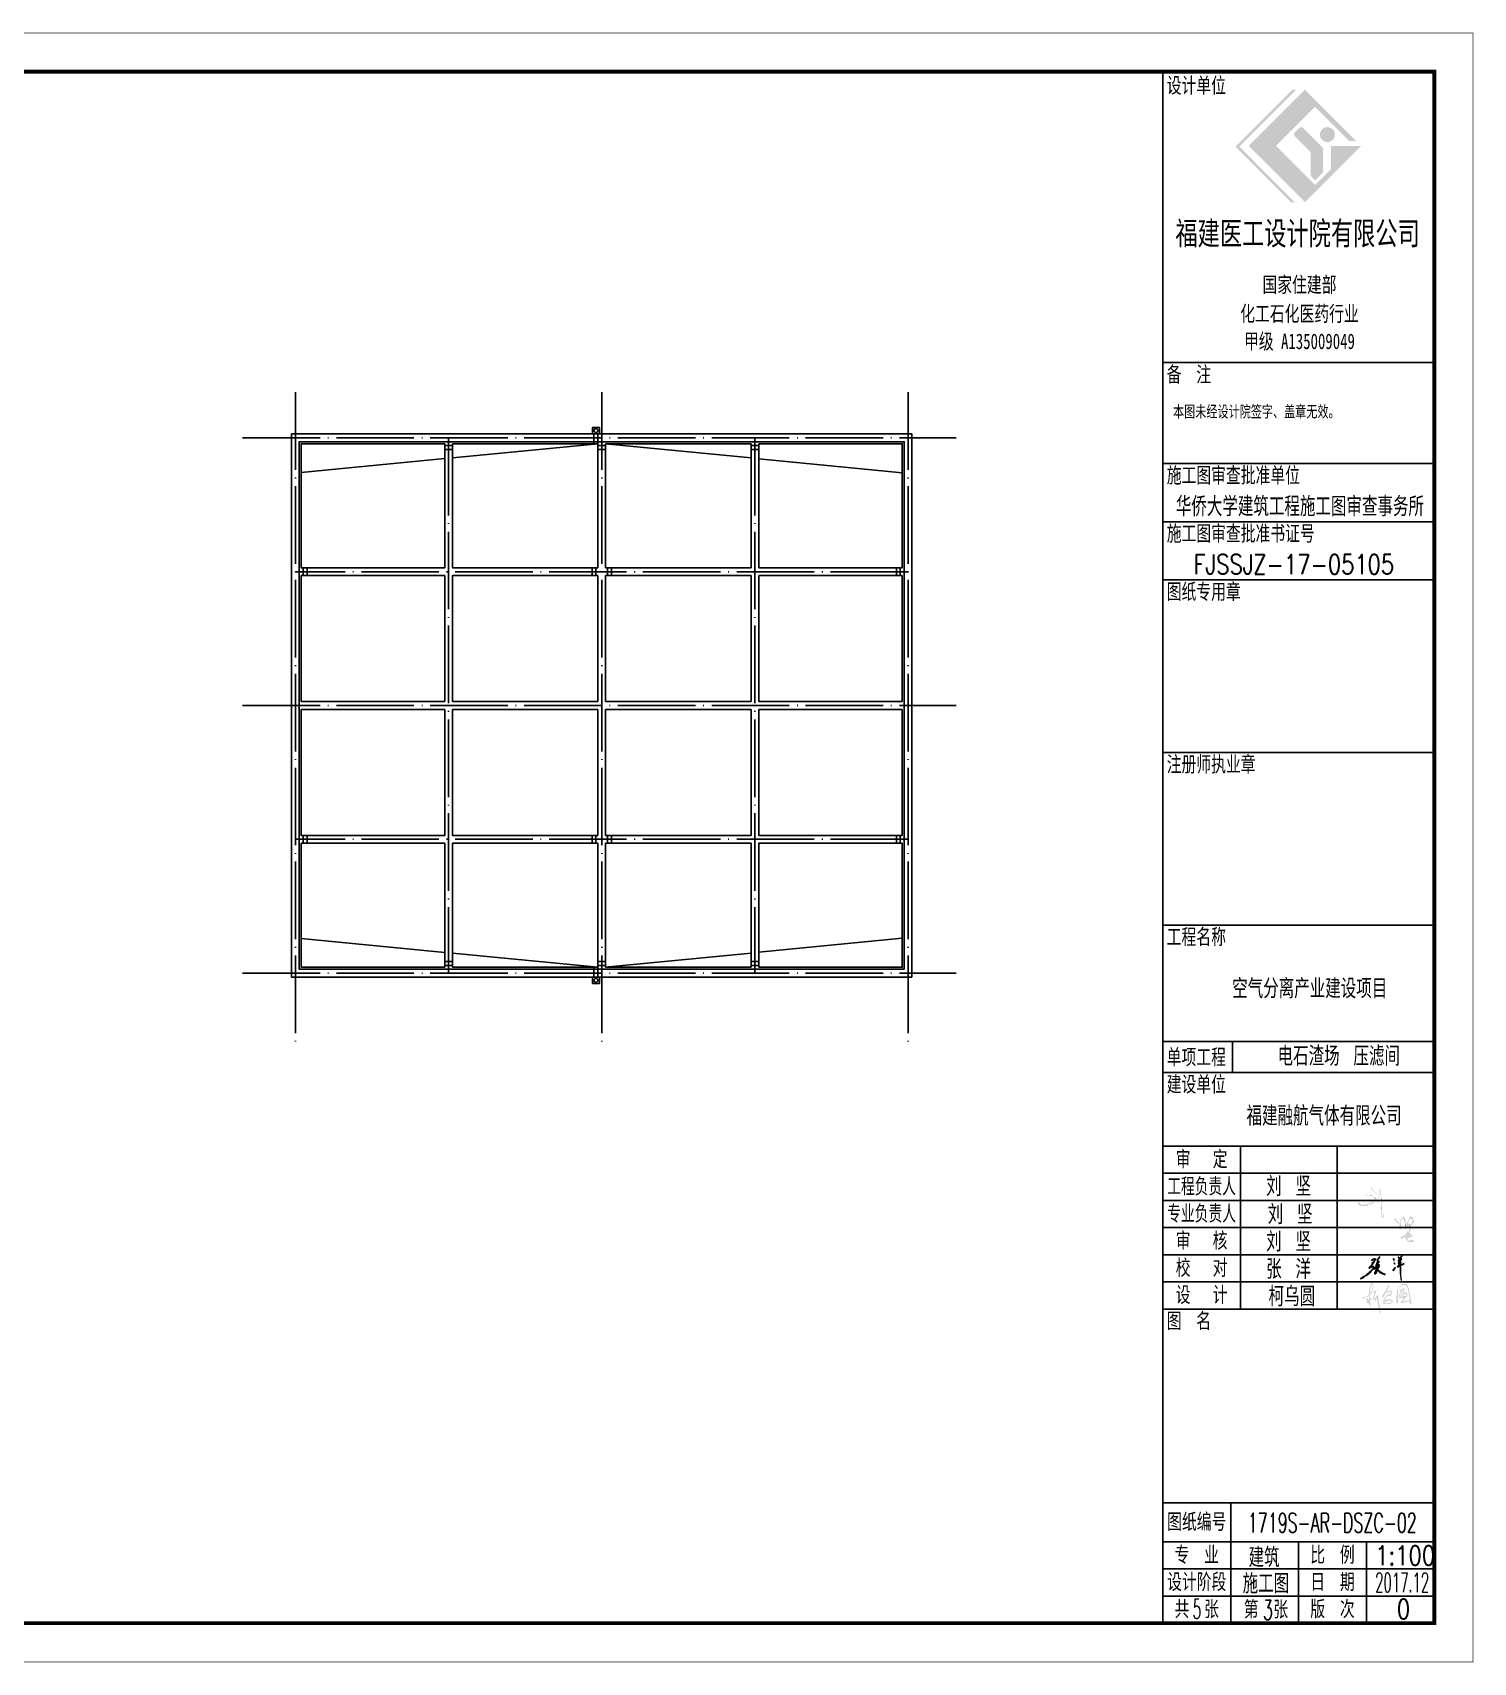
# Model space of a CAD drawing. Extents: x -107750 to 191080, y -97611 to -29805.
# Drawn here: x 51319 to 88479, y -97611 to -55591 of the extents above; entities that cross this region are included whole.
import ezdxf

# ---------------------------------------------------------------- set-up
doc = ezdxf.new("R2010")
doc.units = 0
doc.header["$LTSCALE"] = 1000
doc.header["$MEASUREMENT"] = 0
doc.linetypes.add('DOTE', pattern=[2.42, 2, -0.2, 0.02, -0.2])
for name, color, linetype in [('3T_BAR', 7, 'Continuous'), ('DOTE', 1, 'DOTE'), ('FRAME', 3, 'Continuous'), ('PUB_TEXT', 7, 'Continuous'), ('文字', 4, 'Continuous'), ('雨水口', 4, 'Continuous')]:
    doc.layers.add(name, color=color, linetype=linetype)
doc.styles.add('_HZTXT', font='TXT', dxfattribs={"width": 0.8, "bigfont": 'HZTXT'})
doc.styles.add('FRAME', font='simhei.ttf', dxfattribs={"width": 0.7})
doc.styles.add('黑体', font='simhei.ttf', dxfattribs={"width": 0.7})

# ---------------------------------------------------------------- blocks, each defined once
blk = doc.blocks.new('A$C5F9B7CBC')
at = {"layer": 'FRAME'}
h = blk.add_hatch(color=256, dxfattribs=at)
h.paths.add_polyline_path([(69228, 39098), (70237, 40107), (71118, 39226), (71298, 39226), (69975, 40549), (68525, 39098), (69975, 37648), (71425, 39098), (70649, 39098), (70649, 38502), (70237, 38090)], flags=0)
edge = h.paths.add_edge_path(flags=0)
edge.add_arc((70054, 38910), 69.1, 0, 45, ccw=False)
edge.add_line((70123, 38910), (70123, 38327))
edge.add_line((70123, 38327), (70240, 38210))
edge.add_line((70240, 38210), (70438, 38409))
edge.add_line((70438, 38409), (70438, 39020))
edge.add_arc((70369, 39020), 69.1, 360, 405)
edge.add_line((70418, 39069), (69924, 39562))
edge.add_arc((69876, 39513), 69.1, 45, 135)
edge.add_line((69827, 39562), (69712, 39447))
edge.add_arc((69761, 39399), 69.1, 135, 225)
edge.add_line((69712, 39350), (70103, 38959))
edge = h.paths.add_edge_path(flags=0)
edge.add_arc((70555, 39391), 192, 0, 180)
edge.add_arc((70555, 39391), 192, 180, 360)
h.paths.add_polyline_path([(69616, 37648), (69714, 37648), (68282, 39080), (69751, 40549), (69654, 40549), (68185, 39080)], flags=0)
for p, q in [((73310, 33510), (66310, 33510)), ((73310, 30910), (66310, 30910)), ((73310, 29410), (66310, 29410)), ((73310, 27910), (66310, 27910)), ((73310, 23460), (66310, 23460)), ((73310, 19010), (66310, 19010)), ((73310, 16010), (66310, 16010)), ((68110, 16010), (68110, 15210)), ((73310, 15210), (66310, 15210)), ((73310, 13310), (66310, 13310)), ((68310, 13310), (68310, 9110)), ((70810, 13310), (70810, 9110)), ((73310, 12610), (66310, 12610)), ((73310, 11910), (66310, 11910)), ((73310, 11210), (66310, 11210)), ((73310, 10510), (66310, 10510)), ((73310, 9810), (66310, 9810)), ((73310, 9110), (66310, 9110)), ((73310, 4110), (66310, 4110)), ((68060, 4110), (68060, 1010)), ((73310, 3110), (66310, 3110)), ((69810, 3110), (69810, 1010)), ((71560, 3110), (71560, 1010)), ((73310, 2410), (66310, 2410)), ((73310, 1710), (66310, 1710))]:
    blk.add_line(p, q, dxfattribs=at)
for points, const_width in [([(10, 42010), (10, 10), (74310, 10), (74310, 42010)], 20), ([(2510, 41010), (2510, 1010), (73310, 1010), (73310, 41010)], 100)]:
    blk.add_lwpolyline(points, close=True, dxfattribs=dict(at, const_width=const_width))
at = {"layer": 'FRAME', "const_width": 50}
blk.add_lwpolyline([(66310, 41010), (66310, 1010)], dxfattribs=at)
at = {"layer": 'FRAME'}
for s, insert, char_height, width, attachment_point, style in [('设计单位', (66410, 40860), 400, 2368.14, 1, 'FRAME'), ('福建医工设计院有限公司', (69785, 36811), 600, 9859.32, 5, 'FRAME'), ('国家住建部', (69834, 35501), 400, 2944.75, 5, 'FRAME'), ('化工石化医药行业', (69834, 34752), 400, 4781.36, 5, 'FRAME'), ('甲级 A135009049', (69834, 34038), 400, 4439.66, 5, 'FRAME'), ('备  注', (66410, 33410), 400, 1758.31, 1, 'FRAME'), ('本图未经设计院签字、盖章无效。', (66573, 32067), 300, 6524.24, 7, '黑体'), ('施工图审查批准单位', (66410, 30810), 400, 5412.54, 1, 'FRAME'), ('施工图审查批准书证号', (66410, 29310), 400, 6008.14, 1, 'FRAME'), ('图纸专用章', (66410, 27810), 400, 2928.14, 1, 'FRAME'), ('注册师执业章', (66410, 23360), 400, 3554.58, 1, 'FRAME'), ('工程名称', (66410, 18910), 400, 2368.14, 1, 'FRAME'), ('单项工程', (66410, 15810), 400, 2349.15, 1, 'FRAME'), ('建设单位', (66410, 15110), 400, 2375.25, 1, 'FRAME'), ('审   定', (67310, 12960), 400, 2038.31, 5, 'FRAME'), ('{\\W0.65;工程负责人}', (67310, 12260), 400, 2758.64, 5, 'FRAME'), ('{\\W0.65;专业负责人}', (67310, 11560), 400, 2763.05, 5, 'FRAME'), ('审   核', (67310, 10860), 400, 2052.54, 5, 'FRAME'), ('校   对', (67310, 10160), 400, 2066.78, 5, 'FRAME'), ('设   计', (67310, 9460), 400, 2059.66, 5, 'FRAME'), ('图  名', (66410, 9010), 400, 1670.51, 1, 'FRAME'), ('图纸编号', (67185, 3610), 400, 2325.42, 5, 'FRAME'), ('专  业', (67185, 2760), 400, 1753.56, 5, 'FRAME'), ('比  例', (70685, 2760), 400, 1677.63, 5, 'FRAME'), ('设计阶段', (67185, 2060), 400, 2361.02, 5, 'FRAME'), ('日  期', (70685, 2060), 400, 1618.31, 5, 'FRAME'), ('共  张', (67185, 1360), 400, 1741.69, 5, 'FRAME'), ('第  张', (68969, 1353), 400, 1746.44, 5, 'FRAME'), ('版  次', (70685, 1360), 400, 1753.56, 5, 'FRAME')]:
    blk.add_mtext(s, dxfattribs=dict(at, insert=insert, char_height=char_height, width=width, attachment_point=attachment_point, style=style))
at = {"layer": 'PUB_TEXT', "style": '_HZTXT'}
for s, width, p in [('空气分离产业建设项目', 0.8, (68098, 17121)), ('电石渣场 压滤间', 0.8, (69269, 15380)), ('福建融航气体有限公司', 0.8, (68468, 13838)), ('刘 坚', 0.8, (68974, 12020)), ('刘 坚', 0.8, (69015, 11298)), ('刘 坚', 0.8, (68974, 10593)), ('张 洋', 0.8, (68974, 9888)), (' 柯乌圆', 0.8, (68681, 9182)), ('建筑', 0.8, (68522, 2456)), ('1:100', 0.8, (71787, 2507)), ('施工图', 0.8, (68368, 1780)), ('2017.12', 0.5, (71787, 1811)), ('5', 0.5, (67081, 1126)), ('0', 0.8, (72349, 1126))]:
    blk.add_text(s, height=500, dxfattribs=dict(at, width=width)).set_placement(p)
blk = doc.blocks.new('张洋')
at = {"lineweight": 9}
h = blk.add_hatch(color=4, dxfattribs=at)
h.paths.add_polyline_path([(1319, 100), (1323, 105), (1371, 81), (1419, 47), (1410, 23), (1391, 9), (1333, -73), (1232, -183), (1232, -193), (1203, -212), (1199, -197), (1208, -164), (1247, -101), (1256, -53), (1290, -1), (1299, 47), (1314, 62), (1319, 100)], flags=16)
h.paths.add_polyline_path([(2773, 134), (2763, 139), (2759, 129), (2768, 124), (2773, 134)], flags=17)
h.paths.add_polyline_path([(2941, 302), (2936, 307), (2917, 297), (2912, 273), (2821, 153), (2787, 95), (2778, 91), (2773, 110), (2759, 115), (2749, 95), (2739, 95), (2725, 76), (2754, 43), (2797, 43), (2821, 67), (2922, 239), (2922, 254), (2941, 283), (2941, 302)])
h.paths.add_polyline_path([(1328, 479), (1333, 479), (1333, 465), (1319, 451), (1328, 479)], flags=16)
h.paths.add_polyline_path([(1405, 542), (1410, 542), (1371, 499), (1405, 542)], flags=16)
h.paths.add_polyline_path([(3325, 566), (3330, 571), (3339, 475), (3200, 403), (3205, 422), (3243, 460), (3325, 566)], flags=16)
h.paths.add_polyline_path([(2826, 681), (2816, 686), (2816, 652), (2864, 623), (2869, 585), (2883, 580), (2903, 619), (2898, 643), (2879, 662), (2850, 667), (2826, 681)])
edge = h.paths.add_edge_path(flags=16)
edge.add_line((3387, 700), (3383, 700))
h.paths.add_polyline_path([(2787, 1036), (2783, 1041), (2759, 1031), (2759, 1012), (2797, 983), (2821, 931), (2821, 902), (2835, 897), (2850, 921), (2855, 964), (2840, 1003), (2811, 1031), (2787, 1036)])
h.paths.add_polyline_path([(3215, 1185), (3210, 1190), (3191, 1190), (3176, 1175), (3186, 1142), (3234, 1094), (3263, 1094), (3272, 1113), (3243, 1142), (3239, 1166), (3215, 1185)], flags=17)
h.paths.add_polyline_path([(1602, 1199), (1597, 1204), (1578, 1204), (1554, 1166), (1463, 1070), (1362, 940), (1362, 931), (1381, 916), (1386, 945), (1429, 969), (1429, 911), (1362, 681), (1275, 470), (1266, 407), (1285, 388), (1256, 355), (1271, 326), (1251, 316), (1194, 249), (1103, 167), (1103, 158), (1117, 143), (1155, 153), (1304, 307), (1323, 316), (1333, 297), (1323, 215), (1309, 196), (1280, 81), (1251, 33), (1242, -10), (1194, -116), (1155, -178), (1155, -226), (1165, -241), (1184, -250), (1223, -250), (1242, -241), (1290, -188), (1314, -154), (1319, -135), (1347, -116), (1347, -101), (1367, -68), (1381, -63), (1395, -34), (1448, 23), (1501, -20), (1525, -53), (1539, -58), (1573, -97), (1659, -159), (1847, -260), (2005, -313), (2072, -317), (2082, -308), (2067, -293), (1971, -265), (1909, -231), (1875, -226), (1779, -178), (1635, -87), (1477, 57), (1472, 71), (1501, 110), (1501, 124), (1487, 129), (1467, 95), (1448, 81), (1405, 110), (1352, 129), (1453, 215), (1487, 239), (1530, 297), (1554, 307), (1578, 340), (1578, 355), (1563, 369), (1549, 369), (1511, 316), (1352, 167), (1347, 191), (1371, 230), (1376, 316), (1367, 355), (1434, 393), (1458, 417), (1520, 436), (1583, 489), (1592, 513), (1583, 523), (1554, 527), (1520, 499), (1429, 451), (1400, 417), (1376, 417), (1357, 403), (1338, 407), (1352, 417), (1371, 455), (1448, 537), (1487, 595), (1472, 623), (1453, 628), (1448, 638), (1482, 691), (1511, 715), (1520, 743), (1544, 763), (1568, 825), (1563, 835), (1530, 844), (1491, 825), (1458, 796), (1448, 772), (1448, 743), (1463, 729), (1491, 758), (1491, 777), (1501, 787), (1515, 782), (1458, 710), (1371, 566), (1357, 561), (1371, 590), (1376, 628), (1391, 643), (1424, 734), (1434, 787), (1472, 902), (1477, 1022), (1511, 1051), (1511, 1060), (1544, 1084), (1611, 1175), (1611, 1195), (1602, 1199)])
h.paths.add_polyline_path([(3541, 1305), (3536, 1310), (3522, 1310), (3512, 1286), (3469, 1267), (3450, 1238), (3383, 1171), (3335, 1094), (3311, 1070), (3287, 1017), (3200, 902), (3186, 863), (3205, 844), (3243, 844), (3311, 883), (3354, 921), (3397, 940), (3368, 887), (3335, 883), (3325, 863), (3335, 825), (3330, 729), (3301, 705), (3234, 671), (3287, 748), (3282, 758), (3272, 758), (3267, 743), (3258, 743), (3219, 710), (3176, 657), (3181, 643), (3200, 628), (3243, 628), (3272, 638), (3311, 667), (3330, 667), (3330, 619), (3258, 523), (3104, 359), (3104, 350), (3119, 335), (3181, 340), (3205, 359), (3330, 422), (3344, 422), (3359, 307), (3354, 268), (3363, 215), (3373, -250), (3383, -308), (3407, -673), (3440, -788), (3455, -807), (3469, -807), (3479, -788), (3455, -716), (3450, -634), (3440, -610), (3431, -389), (3421, -380), (3421, -125), (3411, -111), (3411, -39), (3421, -25), (3411, 38), (3416, 105), (3407, 163), (3411, 220), (3392, 441), (3397, 460), (3445, 479), (3483, 503), (3493, 518), (3531, 523), (3575, 556), (3618, 571), (3699, 623), (3680, 647), (3661, 647), (3551, 590), (3512, 561), (3488, 561), (3421, 518), (3387, 508), (3383, 643), (3445, 719), (3445, 739), (3421, 758), (3378, 758), (3383, 825), (3397, 844), (3397, 859), (3378, 878), (3450, 959), (3479, 974), (3493, 998), (3479, 1027), (3459, 1027), (3435, 1012), (3397, 1003), (3378, 979), (3344, 964), (3234, 883), (3277, 940), (3282, 959), (3354, 1065), (3368, 1075), (3383, 1108), (3416, 1137), (3426, 1161), (3546, 1262), (3541, 1305)])
edge = h.paths.add_edge_path()
edge.add_line((906, 911), (925, 945))
edge.add_line((925, 945), (978, 979))
edge.add_line((978, 979), (1088, 1031))
edge.add_line((1088, 1031), (1112, 1031))
edge.add_line((1112, 1031), (1151, 1046))
edge.add_line((1151, 1046), (1155, 1041))
edge.add_line((906, 911), (915, 902))
edge.add_line((1155, 1041), (1203, 1041))
edge.add_line((1203, 1041), (1242, 1012))
edge.add_line((1242, 1012), (1237, 955))
edge.add_line((1237, 955), (1189, 873))
edge.add_line((1189, 873), (1103, 791))
edge.add_line((1103, 791), (1098, 772))
edge.add_line((1098, 772), (1117, 758))
edge.add_line((1117, 758), (1117, 724))
edge.add_line((1117, 724), (1103, 695))
edge.add_line((1103, 695), (997, 580))
edge.add_line((997, 580), (906, 460))
edge.add_line((906, 460), (752, 287))
edge.add_line((752, 287), (819, 326))
edge.add_line((819, 326), (882, 345))
edge.add_line((882, 345), (939, 374))
edge.add_line((939, 374), (987, 383))
edge.add_line((987, 383), (1059, 379))
edge.add_line((1059, 379), (1107, 355))
edge.add_line((1107, 355), (1131, 321))
edge.add_line((1131, 321), (1122, 283))
edge.add_line((1122, 283), (1088, 220))
edge.add_line((1088, 220), (1035, 167))
edge.add_line((1035, 167), (1002, 115))
edge.add_line((1002, 115), (954, 62))
edge.add_line((954, 62), (887, -1))
edge.add_line((887, -1), (829, -73))
edge.add_line((829, -73), (647, -241))
edge.add_line((647, -241), (498, -356))
edge.add_line((498, -356), (330, -461))
edge.add_line((330, -461), (272, -509))
edge.add_line((272, -509), (224, -533))
edge.add_line((224, -533), (143, -591))
edge.add_line((143, -591), (119, -596))
edge.add_line((119, -596), (90, -620))
edge.add_line((90, -620), (27, -653))
edge.add_line((27, -653), (-25, -673))
edge.add_line((-25, -673), (-35, -663))
edge.add_line((-35, -663), (-30, -677))
edge.add_line((-30, -677), (-40, -682))
edge.add_line((-40, -682), (-49, -663))
edge.add_line((-49, -663), (-35, -644))
edge.add_line((-35, -644), (138, -553))
edge.add_line((138, -553), (243, -481))
edge.add_line((243, -481), (272, -471))
edge.add_line((272, -471), (287, -452))
edge.add_line((287, -452), (311, -442))
edge.add_line((311, -442), (373, -394))
edge.add_line((373, -394), (407, -380))
edge.add_line((407, -380), (479, -322))
edge.add_line((479, -322), (488, -322))
edge.add_line((488, -322), (527, -284))
edge.add_line((527, -284), (565, -265))
edge.add_line((565, -265), (685, -154))
edge.add_line((685, -154), (699, -149))
edge.add_line((699, -149), (810, -44))
edge.add_line((810, -44), (863, 28))
edge.add_line((863, 28), (959, 119))
edge.add_line((959, 119), (973, 148))
edge.add_line((973, 148), (1002, 172))
edge.add_line((1002, 172), (1021, 211))
edge.add_line((1021, 211), (1050, 239))
edge.add_line((1050, 239), (1074, 278))
edge.add_line((1074, 278), (1083, 321))
edge.add_line((1083, 321), (1064, 335))
edge.add_line((1064, 335), (983, 345))
edge.add_line((983, 345), (810, 278))
edge.add_line((810, 278), (757, 239))
edge.add_line((757, 239), (695, 244))
edge.add_line((695, 244), (680, 263))
edge.add_line((680, 263), (810, 398))
edge.add_line((810, 398), (839, 441))
edge.add_line((839, 441), (915, 523))
edge.add_line((915, 523), (935, 556))
edge.add_line((935, 556), (1026, 657))
edge.add_line((1026, 657), (1069, 719))
edge.add_line((1069, 719), (1035, 719))
edge.add_line((1035, 719), (1021, 705))
edge.add_line((1021, 705), (1021, 695))
edge.add_line((1021, 695), (954, 638))
edge.add_line((954, 638), (925, 633))
edge.add_line((925, 633), (911, 647))
edge.add_line((911, 647), (911, 657))
edge.add_line((911, 657), (987, 719))
edge.add_line((987, 719), (997, 719))
edge.add_line((997, 719), (1002, 734))
edge.add_line((1002, 734), (1055, 777))
edge.add_line((1055, 777), (1093, 830))
edge.add_line((1093, 830), (1165, 907))
edge.add_line((1165, 907), (1194, 964))
edge.add_line((1194, 964), (1194, 993))
edge.add_line((1194, 993), (1184, 1003))
edge.add_line((1184, 1003), (1127, 998))
edge.add_line((1127, 998), (1050, 969))
edge.add_line((1050, 969), (1035, 955))
edge.add_line((1035, 955), (1021, 955))
edge.add_line((1021, 955), (939, 902))
edge.add_line((939, 902), (915, 902))
edge.add_line((915, 902), (915, 902))
at = {"color": 4, "lineweight": 9}
blk.add_line((906, 911, 31107534), (915, 902, 31107534), dxfattribs=at)
at = {"color": 4, "lineweight": 9, "elevation": 31107534}
for points in [[(915, 902), (915, 902), (939, 902), (1021, 955), (1035, 955), (1050, 969), (1127, 998), (1184, 1003), (1194, 993), (1194, 964), (1165, 907), (1093, 830), (1055, 777), (1002, 734), (997, 719), (987, 719), (911, 657), (911, 647), (925, 633), (954, 638), (1021, 695), (1021, 705), (1035, 719), (1069, 719), (1026, 657), (935, 556), (915, 523), (839, 441), (810, 398), (680, 263), (695, 244), (757, 239), (810, 278), (983, 345), (1064, 335), (1083, 321), (1074, 278), (1050, 239), (1021, 211), (1002, 172), (973, 148), (959, 119), (863, 28), (810, -44), (699, -149), (685, -154), (565, -265), (527, -284), (488, -322), (479, -322), (407, -380), (373, -394), (311, -442), (287, -452), (272, -471), (243, -481), (138, -553), (-35, -644), (-49, -663), (-40, -682), (-30, -677), (-35, -663), (-25, -673), (27, -653), (90, -620), (119, -596), (143, -591), (224, -533), (272, -509), (330, -461), (498, -356), (647, -241), (829, -73), (887, -1), (954, 62), (1002, 115), (1035, 167), (1088, 220), (1122, 283), (1131, 321), (1107, 355), (1059, 379), (987, 383), (939, 374), (882, 345), (819, 326), (752, 287), (906, 460), (997, 580), (1103, 695), (1117, 724), (1117, 758), (1098, 772), (1103, 791), (1189, 873), (1237, 955), (1242, 1012), (1203, 1041), (1155, 1041)], [(1155, 1041), (1151, 1046), (1112, 1031), (1088, 1031), (978, 979), (925, 945), (906, 911)], [(1602, 1199), (1597, 1204), (1578, 1204), (1554, 1166), (1463, 1070), (1362, 940), (1362, 931), (1381, 916), (1386, 945), (1429, 969), (1429, 911), (1362, 681), (1275, 470), (1266, 407), (1285, 388), (1256, 355), (1271, 326), (1251, 316), (1194, 249), (1103, 167), (1103, 158), (1117, 143), (1155, 153), (1304, 307), (1323, 316), (1333, 297), (1323, 215), (1309, 196), (1280, 81), (1251, 33), (1242, -10), (1194, -116), (1155, -178), (1155, -226), (1165, -241), (1184, -250), (1223, -250), (1242, -241), (1290, -188), (1314, -154), (1319, -135), (1347, -116), (1347, -101), (1367, -68), (1381, -63), (1395, -34), (1448, 23), (1501, -20), (1525, -53), (1539, -58), (1573, -97), (1659, -159), (1847, -260), (2005, -313), (2072, -317), (2082, -308), (2067, -293), (1971, -265), (1909, -231), (1875, -226), (1779, -178), (1635, -87), (1477, 57), (1472, 71), (1501, 110), (1501, 124), (1487, 129), (1467, 95), (1448, 81), (1405, 110), (1352, 129), (1453, 215), (1487, 239), (1530, 297), (1554, 307), (1578, 340), (1578, 355), (1563, 369), (1549, 369), (1511, 316), (1352, 167), (1347, 191), (1371, 230), (1376, 316), (1367, 355), (1434, 393), (1458, 417), (1520, 436), (1583, 489), (1592, 513), (1583, 523), (1554, 527), (1520, 499), (1429, 451), (1400, 417), (1376, 417), (1357, 403), (1338, 407), (1352, 417), (1371, 455), (1448, 537), (1487, 595), (1472, 623), (1453, 628), (1448, 638), (1482, 691), (1511, 715), (1520, 743), (1544, 763), (1568, 825), (1563, 835), (1530, 844), (1491, 825), (1458, 796), (1448, 772), (1448, 743), (1463, 729), (1491, 758), (1491, 777), (1501, 787), (1515, 782), (1458, 710), (1371, 566), (1357, 561), (1371, 590), (1376, 628), (1391, 643), (1424, 734), (1434, 787), (1472, 902), (1477, 1022), (1511, 1051), (1511, 1060), (1544, 1084), (1611, 1175), (1611, 1195), (1602, 1199)], [(1319, 100), (1323, 105), (1371, 81), (1419, 47), (1410, 23), (1391, 9), (1333, -73), (1232, -183), (1232, -193), (1203, -212), (1199, -197), (1208, -164), (1247, -101), (1256, -53), (1290, -1), (1299, 47), (1314, 62), (1319, 100)], [(1328, 479), (1333, 479), (1333, 465), (1319, 451), (1328, 479)], [(1405, 542), (1410, 542), (1371, 499), (1405, 542)], [(2941, 302), (2936, 307), (2917, 297), (2912, 273), (2821, 153), (2787, 95), (2778, 91), (2773, 110), (2759, 115), (2749, 95), (2739, 95), (2725, 76), (2754, 43), (2797, 43), (2821, 67), (2922, 239), (2922, 254), (2941, 283), (2941, 302)], [(2787, 1036), (2783, 1041), (2759, 1031), (2759, 1012), (2797, 983), (2821, 931), (2821, 902), (2835, 897), (2850, 921), (2855, 964), (2840, 1003), (2811, 1031), (2787, 1036)], [(2773, 134), (2763, 139), (2759, 129), (2768, 124), (2773, 134)], [(2826, 681), (2816, 686), (2816, 652), (2864, 623), (2869, 585), (2883, 580), (2903, 619), (2898, 643), (2879, 662), (2850, 667), (2826, 681)], [(3541, 1305), (3536, 1310), (3522, 1310), (3512, 1286), (3469, 1267), (3450, 1238), (3383, 1171), (3335, 1094), (3311, 1070), (3287, 1017), (3200, 902), (3186, 863), (3205, 844), (3243, 844), (3311, 883), (3354, 921), (3397, 940), (3368, 887), (3335, 883), (3325, 863), (3335, 825), (3330, 729), (3301, 705), (3234, 671), (3287, 748), (3282, 758), (3272, 758), (3267, 743), (3258, 743), (3219, 710), (3176, 657), (3181, 643), (3200, 628), (3243, 628), (3272, 638), (3311, 667), (3330, 667), (3330, 619), (3258, 523), (3104, 359), (3104, 350), (3119, 335), (3181, 340), (3205, 359), (3330, 422), (3344, 422), (3359, 307), (3354, 268), (3363, 215), (3373, -250), (3383, -308), (3407, -673), (3440, -788), (3455, -807), (3469, -807), (3479, -788), (3455, -716), (3450, -634), (3440, -610), (3431, -389), (3421, -380), (3421, -125), (3411, -111), (3411, -39), (3421, -25), (3411, 38), (3416, 105), (3407, 163), (3411, 220), (3392, 441), (3397, 460), (3445, 479), (3483, 503), (3493, 518), (3531, 523), (3575, 556), (3618, 571), (3699, 623), (3680, 647), (3661, 647), (3551, 590), (3512, 561), (3488, 561), (3421, 518), (3387, 508), (3383, 643), (3445, 719), (3445, 739), (3421, 758), (3378, 758), (3383, 825), (3397, 844), (3397, 859), (3378, 878), (3450, 959), (3479, 974), (3493, 998), (3479, 1027), (3459, 1027), (3435, 1012), (3397, 1003), (3378, 979), (3344, 964), (3234, 883), (3277, 940), (3282, 959), (3354, 1065), (3368, 1075), (3383, 1108), (3416, 1137), (3426, 1161), (3546, 1262), (3541, 1305)], [(3215, 1185), (3210, 1190), (3191, 1190), (3176, 1175), (3186, 1142), (3234, 1094), (3263, 1094), (3272, 1113), (3243, 1142), (3239, 1166), (3215, 1185)], [(3325, 566), (3330, 571), (3339, 475), (3200, 403), (3205, 422), (3243, 460), (3325, 566)], [(3383, 700), (3387, 700), (3383, 700)]]:
    blk.add_lwpolyline(points, dxfattribs=at)

msp = doc.modelspace()

# ---------------------------------------------------------------- hatches: boundary and pattern name
at = {"layer": '文字', "lineweight": -3}
h = msp.add_hatch(color=256, dxfattribs=at)
h.paths.add_polyline_path([(85833, -85348), (85828, -85349), (85826, -85359), (85825, -85364), (85824, -85366), (85831, -85371), (85839, -85385), (85864, -85415), (85883, -85443), (85912, -85478), (85934, -85500), (85954, -85513), (85983, -85529), (86003, -85544), (86009, -85551), (86013, -85549), (86013, -85540), (86006, -85538), (85998, -85527), (85985, -85519), (85983, -85518), (85967, -85507), (85954, -85503), (85924, -85474), (85907, -85455), (85890, -85437), (85880, -85415), (85859, -85386), (85848, -85369), (85843, -85357)])
h.paths.add_polyline_path([(85681, -85562), (85685, -85572), (85681, -85579), (85683, -85582), (85691, -85577), (85709, -85576), (85723, -85571), (85784, -85573), (85834, -85582), (85880, -85602), (85904, -85624), (85925, -85648), (85933, -85666), (85933, -85670), (85927, -85677), (85913, -85682), (85907, -85684), (85895, -85698), (85869, -85715), (85794, -85759), (85736, -85788), (85703, -85800), (85666, -85812), (85616, -85817), (85599, -85815), (85593, -85817), (85557, -85796), (85533, -85767), (85520, -85757), (85509, -85749), (85500, -85749), (85491, -85751), (85494, -85759), (85503, -85776), (85523, -85795), (85538, -85811), (85563, -85821), (85593, -85834), (85615, -85839), (85655, -85841), (85707, -85840), (85725, -85834), (85749, -85829), (85793, -85818), (85844, -85800), (85881, -85781), (85911, -85757), (85926, -85741), (85942, -85716), (85952, -85701), (85952, -85685), (85948, -85674), (85952, -85667), (85954, -85659), (85958, -85659), (85960, -85668), (85974, -85691), (85990, -85709), (86006, -85722), (86006, -85737), (86006, -85750), (86009, -85758), (86017, -85766), (86028, -85774), (86034, -85770), (86037, -85763), (86031, -85762), (86030, -85748), (86026, -85744), (86024, -85731), (86023, -85723), (86022, -85697), (86029, -85641), (86034, -85579), (86044, -85548), (86054, -85510), (86062, -85480), (86063, -85469), (86069, -85473), (86077, -85492), (86085, -85557), (86092, -85611), (86100, -85674), (86102, -85743), (86103, -85831), (86101, -85858), (86099, -85930), (86098, -86011), (86099, -86060), (86102, -86106), (86106, -86125), (86124, -86143), (86150, -86136), (86163, -86122), (86172, -86091), (86168, -86064), (86165, -86046), (86159, -86028), (86153, -86012), (86149, -86024), (86153, -86041), (86153, -86073), (86151, -86100), (86145, -86121), (86139, -86128), (86127, -86132), (86118, -86120), (86114, -86086), (86115, -86011), (86119, -85797), (86116, -85698), (86107, -85629), (86088, -85500), (86076, -85439), (86066, -85405), (86057, -85405), (86053, -85412), (86056, -85434), (86056, -85458), (86053, -85480), (86041, -85524), (86036, -85544), (86030, -85568), (86025, -85587), (86024, -85609), (86018, -85648), (86015, -85683), (86013, -85694), (86013, -85715), (85995, -85696), (85977, -85672), (85971, -85654), (85970, -85638), (85957, -85627), (85950, -85633), (85948, -85641), (85947, -85654), (85945, -85660), (85941, -85660), (85938, -85657), (85933, -85645), (85923, -85630), (85905, -85605), (85892, -85597), (85878, -85586), (85864, -85578), (85829, -85566), (85808, -85562), (85792, -85560), (85771, -85557), (85749, -85556), (85728, -85554), (85715, -85556), (85709, -85562), (85692, -85562), (85687, -85563)])
h.paths.add_polyline_path([(85936, -85684), (85939, -85695), (85934, -85708), (85915, -85733), (85906, -85742), (85876, -85768), (85851, -85785), (85834, -85793), (85824, -85794), (85815, -85801), (85794, -85806), (85778, -85815), (85761, -85817), (85744, -85822), (85730, -85823), (85720, -85828), (85707, -85828), (85696, -85831), (85684, -85832), (85663, -85830), (85722, -85808), (85769, -85789), (85810, -85765), (85841, -85748), (85863, -85732), (85887, -85720), (85904, -85703), (85916, -85696), (85927, -85693), (85931, -85690)], flags=16)
h = msp.add_hatch(color=256, dxfattribs=at)
h.paths.add_polyline_path([(86477, -86174), (86467, -86175), (86458, -86171), (86452, -86174), (86448, -86182), (86445, -86188), (86453, -86194), (86452, -86206), (86470, -86224), (86516, -86266), (86564, -86307), (86579, -86325), (86572, -86343), (86569, -86374), (86562, -86384), (86564, -86393), (86565, -86409), (86570, -86411), (86573, -86426), (86581, -86439), (86599, -86442), (86616, -86442), (86624, -86429), (86632, -86414), (86631, -86398), (86633, -86372), (86622, -86355), (86608, -86331), (86599, -86318), (86596, -86307), (86610, -86245), (86625, -86209), (86644, -86181), (86655, -86167), (86672, -86165), (86685, -86179), (86694, -86203), (86703, -86240), (86711, -86278), (86718, -86310), (86717, -86338), (86712, -86360), (86708, -86373), (86701, -86380), (86707, -86393), (86705, -86408), (86701, -86416), (86703, -86427), (86709, -86432), (86710, -86443), (86711, -86450), (86716, -86447), (86725, -86440), (86749, -86427), (86754, -86396), (86769, -86377), (86785, -86395), (86809, -86400), (86829, -86390), (86833, -86380), (86841, -86394), (86826, -86442), (86826, -86470), (86814, -86495), (86805, -86503), (86793, -86503), (86786, -86492), (86777, -86498), (86766, -86503), (86770, -86518), (86777, -86547), (86760, -86554), (86737, -86577), (86694, -86622), (86649, -86627), (86623, -86649), (86605, -86665), (86605, -86681), (86611, -86694), (86629, -86687), (86640, -86675), (86654, -86670), (86677, -86659), (86733, -86657), (86750, -86664), (86743, -86675), (86744, -86696), (86746, -86715), (86764, -86725), (86777, -86746), (86800, -86758), (86818, -86767), (86858, -86768), (86885, -86762), (86896, -86764), (86898, -86772), (86918, -86772), (86932, -86760), (86942, -86751), (86934, -86741), (86923, -86725), (86922, -86720), (86910, -86718), (86894, -86722), (86875, -86720), (86869, -86725), (86869, -86732), (86857, -86735), (86838, -86737), (86813, -86736), (86798, -86720), (86785, -86712), (86779, -86696), (86777, -86679), (86777, -86662), (86795, -86651), (86843, -86645), (86864, -86634), (86890, -86634), (86906, -86615), (86904, -86605), (86888, -86596), (86870, -86576), (86847, -86560), (86829, -86550), (86814, -86541), (86812, -86534), (86826, -86523), (86835, -86507), (86843, -86486), (86852, -86477), (86852, -86459), (86861, -86443), (86859, -86412), (86868, -86394), (86865, -86366), (86864, -86352), (86879, -86346), (86890, -86332), (86920, -86295), (86930, -86284), (86939, -86259), (86944, -86244), (86941, -86224), (86937, -86207), (86929, -86178), (86918, -86157), (86900, -86136), (86877, -86113), (86861, -86113), (86846, -86124), (86839, -86142), (86821, -86169), (86799, -86214), (86779, -86255), (86774, -86277), (86765, -86299), (86757, -86311), (86749, -86324), (86757, -86330), (86753, -86340), (86757, -86355), (86754, -86361), (86744, -86361), (86744, -86381), (86739, -86391), (86728, -86389), (86728, -86377), (86736, -86366), (86736, -86327), (86734, -86273), (86728, -86256), (86722, -86225), (86710, -86183), (86704, -86158), (86684, -86140), (86672, -86132), (86659, -86134), (86649, -86148), (86636, -86165), (86613, -86203), (86597, -86244), (86589, -86287), (86588, -86297), (86580, -86298), (86565, -86286), (86540, -86259), (86520, -86246), (86501, -86224), (86484, -86201), (86478, -86191)])
h.paths.add_polyline_path([(86767, -86581), (86750, -86591), (86733, -86607), (86728, -86617), (86728, -86625), (86753, -86627), (86766, -86622), (86770, -86605), (86775, -86587)], flags=16)
h.paths.add_polyline_path([(86815, -86588), (86838, -86591), (86846, -86596), (86847, -86603), (86847, -86616), (86837, -86616), (86824, -86621), (86812, -86620), (86800, -86616), (86810, -86599), (86811, -86591)], flags=16)
h.paths.add_polyline_path([(86843, -86172), (86875, -86171), (86900, -86175), (86915, -86196), (86919, -86230), (86911, -86265), (86891, -86292), (86867, -86317), (86855, -86329), (86846, -86335), (86842, -86326), (86842, -86317), (86828, -86310), (86817, -86303), (86802, -86299), (86793, -86288), (86789, -86276), (86803, -86237), (86823, -86191), (86833, -86179)], flags=16)
h.paths.add_polyline_path([(86799, -86336), (86814, -86345), (86822, -86349), (86818, -86358), (86810, -86362), (86797, -86362), (86785, -86351), (86788, -86341), (86796, -86336)], flags=16)
h.paths.add_polyline_path([(86593, -86351), (86601, -86362), (86607, -86376), (86613, -86391), (86611, -86404), (86607, -86413), (86602, -86414), (86596, -86408), (86591, -86390), (86588, -86379), (86589, -86365), (86589, -86353)], flags=16)
h = msp.add_hatch(color=256, dxfattribs=at)
h.paths.add_polyline_path([(85844, -88097), (85860, -88072), (85871, -88047), (85879, -88015), (85889, -87973), (85895, -87936), (85897, -87903), (85893, -87869), (85885, -87847), (85872, -87835), (85854, -87833), (85839, -87845), (85817, -87902), (85795, -87982), (85785, -88067), (85782, -88140), (85745, -88161), (85710, -88181), (85681, -88192), (85652, -88193), (85631, -88191), (85614, -88208), (85613, -88214), (85623, -88218), (85633, -88225), (85642, -88223), (85656, -88221), (85652, -88213), (85661, -88210), (85689, -88204), (85702, -88196), (85727, -88192), (85743, -88184), (85757, -88176), (85784, -88160), (85788, -88164), (85787, -88170), (85783, -88196), (85784, -88219), (85788, -88236), (85786, -88254), (85781, -88267), (85775, -88274), (85767, -88271), (85766, -88260), (85759, -88244), (85758, -88232), (85751, -88225), (85728, -88221), (85723, -88246), (85729, -88261), (85731, -88273), (85724, -88295), (85724, -88323), (85728, -88337), (85736, -88345), (85750, -88349), (85763, -88344), (85772, -88336), (85774, -88356), (85783, -88372), (85797, -88395), (85796, -88407), (85815, -88410), (85826, -88388), (85826, -88379), (85821, -88372), (85823, -88362), (85819, -88356), (85821, -88341), (85818, -88335), (85821, -88313), (85816, -88309), (85816, -88303), (85814, -88298), (85816, -88284), (85813, -88278), (85814, -88264), (85811, -88261), (85813, -88248), (85817, -88251), (85824, -88254), (85832, -88255), (85836, -88263), (85845, -88275), (85847, -88285), (85857, -88288), (85864, -88284), (85866, -88269), (85863, -88262), (85850, -88247), (85834, -88233), (85814, -88228), (85810, -88221), (85802, -88217), (85806, -88205), (85808, -88128), (85823, -88120)])
h.paths.add_polyline_path([(85807, -88087), (85809, -88069), (85809, -88042), (85813, -88018), (85816, -87995), (85821, -87969), (85826, -87941), (85831, -87917), (85835, -87899), (85843, -87882), (85853, -87868), (85865, -87852), (85875, -87858), (85875, -87868), (85881, -87883), (85882, -87900), (85878, -87929), (85876, -87955), (85870, -87985), (85863, -88015), (85849, -88047), (85832, -88072), (85817, -88088), (85815, -88101), (85807, -88104)], flags=16)
h.paths.add_polyline_path([(85751, -88267), (85748, -88287), (85752, -88312), (85751, -88321), (85757, -88322), (85763, -88303), (85759, -88294), (85757, -88275)], flags=16)
h.paths.add_polyline_path([(85788, -88292), (85791, -88304), (85793, -88312), (85798, -88337), (85796, -88350), (85790, -88338), (85783, -88334), (85781, -88324), (85781, -88303)], flags=16)
h.paths.add_polyline_path([(85964, -88037), (85936, -88031), (85912, -88048), (85895, -88066), (85878, -88084), (85881, -88095), (85891, -88100), (85912, -88077), (85934, -88056), (85944, -88055), (85935, -88083), (85924, -88123), (85907, -88160), (85898, -88196), (85893, -88214), (85889, -88234), (85892, -88249), (85900, -88259), (85908, -88260), (85916, -88255), (85920, -88246), (85937, -88236), (85953, -88237), (85949, -88255), (85942, -88267), (85942, -88282), (85950, -88292), (85961, -88293), (85969, -88274), (85975, -88251), (85984, -88240), (85994, -88188), (85996, -88210), (86001, -88258), (86008, -88301), (86018, -88343), (86024, -88389), (86029, -88418), (86035, -88445), (86045, -88481), (86048, -88508), (86053, -88536), (86055, -88565), (86055, -88596), (86051, -88618), (86067, -88633), (86076, -88581), (86077, -88532), (86075, -88490), (86067, -88437), (86055, -88386), (86045, -88320), (86033, -88254), (86024, -88197), (86015, -88155), (86007, -88149), (85987, -88148), (85977, -88172), (85973, -88197), (85968, -88216), (85937, -88212), (85924, -88223), (85914, -88229), (85911, -88222), (85921, -88208), (85936, -88150), (85955, -88101), (85966, -88062), (85969, -88051)])
h.paths.add_polyline_path([(86252, -88069), (86276, -88063), (86299, -88055), (86335, -88050), (86343, -88057), (86348, -88068), (86345, -88092), (86337, -88118), (86327, -88135), (86318, -88145), (86309, -88144), (86308, -88132), (86312, -88111), (86303, -88104), (86287, -88103), (86276, -88115), (86258, -88136), (86236, -88161), (86216, -88183), (86191, -88219), (86169, -88249), (86157, -88262), (86149, -88282), (86149, -88298), (86176, -88300), (86206, -88288), (86233, -88278), (86285, -88265), (86292, -88270), (86279, -88277), (86254, -88285), (86229, -88294), (86191, -88308), (86169, -88321), (86138, -88341), (86137, -88354), (86153, -88357), (86180, -88363), (86212, -88367), (86246, -88368), (86291, -88367), (86318, -88366), (86334, -88362), (86351, -88354), (86375, -88345), (86393, -88329), (86397, -88319), (86402, -88299), (86398, -88288), (86378, -88266), (86352, -88253), (86291, -88246), (86239, -88251), (86220, -88262), (86180, -88277), (86182, -88264), (86191, -88253), (86201, -88238), (86214, -88220), (86225, -88208), (86243, -88187), (86265, -88161), (86286, -88127), (86294, -88128), (86294, -88157), (86305, -88166), (86331, -88167), (86338, -88158), (86355, -88131), (86368, -88112), (86377, -88068), (86368, -88045), (86355, -88031), (86319, -88027), (86276, -88037), (86233, -88058), (86202, -88083), (86219, -88061), (86237, -88039), (86251, -88008), (86276, -87974), (86298, -87933), (86312, -87902), (86302, -87893), (86284, -87889), (86276, -87896), (86271, -87922), (86265, -87938), (86249, -87965), (86231, -87997), (86212, -88029), (86191, -88066), (86170, -88095), (86148, -88139), (86128, -88177), (86119, -88201), (86144, -88204), (86151, -88194), (86160, -88180), (86168, -88162), (86182, -88135), (86204, -88104), (86213, -88096), (86230, -88080)])
h.paths.add_polyline_path([(86321, -88273), (86326, -88272), (86340, -88275), (86348, -88278), (86362, -88286), (86371, -88295), (86373, -88304), (86370, -88315), (86366, -88322), (86360, -88327), (86345, -88337), (86321, -88345), (86280, -88348), (86247, -88350), (86219, -88352), (86177, -88345), (86180, -88340), (86194, -88334), (86209, -88323), (86236, -88309), (86268, -88295), (86297, -88284)], flags=16)
h.paths.add_polyline_path([(86878, -88352), (86884, -88354), (86881, -88367), (86879, -88376), (86880, -88386), (86862, -88386), (86854, -88373), (86847, -88362), (86836, -88347), (86817, -88320), (86812, -88305), (86815, -88301), (86824, -88312), (86836, -88325), (86847, -88333), (86844, -88310), (86842, -88298), (86840, -88291), (86834, -88289), (86804, -88296), (86753, -88316), (86721, -88323), (86686, -88332), (86654, -88344), (86639, -88348), (86618, -88346), (86612, -88331), (86617, -88320), (86633, -88306), (86645, -88284), (86670, -88258), (86683, -88243), (86689, -88226), (86696, -88221), (86700, -88214), (86704, -88196), (86697, -88193), (86688, -88200), (86668, -88213), (86662, -88221), (86656, -88226), (86651, -88230), (86632, -88227), (86628, -88216), (86631, -88201), (86637, -88194), (86642, -88181), (86647, -88170), (86657, -88160), (86667, -88149), (86677, -88140), (86685, -88137), (86690, -88141), (86695, -88147), (86698, -88154), (86698, -88163), (86694, -88168), (86737, -88178), (86745, -88157), (86747, -88146), (86749, -88133), (86751, -88123), (86740, -88108), (86736, -88104), (86710, -88101), (86693, -88105), (86669, -88111), (86654, -88122), (86639, -88129), (86631, -88139), (86626, -88152), (86621, -88164), (86613, -88175), (86609, -88192), (86601, -88205), (86600, -88217), (86594, -88221), (86590, -88226), (86582, -88228), (86567, -88221), (86564, -88212), (86558, -88200), (86552, -88184), (86551, -88170), (86554, -88135), (86559, -88113), (86567, -88102), (86591, -88092), (86604, -88083), (86615, -88072), (86628, -88060), (86646, -88047), (86655, -88029), (86662, -88018), (86671, -88002), (86675, -87988), (86673, -87983), (86668, -87983), (86662, -87990), (86653, -88001), (86640, -88013), (86630, -88018), (86625, -88038), (86620, -88047), (86619, -88055), (86615, -88062), (86612, -88068), (86603, -88069), (86591, -88067), (86589, -88058), (86591, -88040), (86599, -87995), (86608, -87995), (86616, -87996), (86617, -88006), (86621, -88007), (86625, -88005), (86632, -87995), (86635, -87988), (86661, -87968), (86668, -87962), (86681, -87963), (86698, -87966), (86701, -87973), (86700, -87983), (86695, -88009), (86691, -88016), (86673, -88045), (86662, -88056), (86635, -88073), (86618, -88092), (86607, -88098), (86587, -88108), (86582, -88114), (86579, -88122), (86577, -88132), (86577, -88143), (86574, -88157), (86573, -88168), (86576, -88180), (86578, -88189), (86578, -88197), (86584, -88199), (86591, -88197), (86594, -88187), (86598, -88164), (86601, -88147), (86609, -88134), (86633, -88110), (86653, -88094), (86674, -88085), (86690, -88076), (86708, -88072), (86725, -88070), (86744, -88075), (86754, -88080), (86763, -88088), (86766, -88097), (86772, -88111), (86774, -88134), (86772, -88148), (86770, -88164), (86766, -88182), (86760, -88187), (86752, -88193), (86740, -88205), (86731, -88203), (86725, -88214), (86718, -88231), (86707, -88242), (86694, -88257), (86678, -88282), (86668, -88295), (86663, -88304), (86654, -88311), (86673, -88312), (86693, -88305), (86738, -88291), (86782, -88288), (86810, -88275), (86834, -88272), (86832, -88249), (86830, -88217), (86822, -88170), (86816, -88138), (86812, -88100), (86807, -88076), (86799, -88037), (86791, -87994), (86782, -87970), (86773, -87946), (86765, -87926), (86760, -87914), (86755, -87901), (86747, -87894), (86736, -87887), (86716, -87879), (86700, -87876), (86688, -87877), (86660, -87877), (86637, -87882), (86615, -87897), (86599, -87904), (86583, -87917), (86573, -87928), (86555, -87943), (86548, -87953), (86540, -87969), (86547, -87939), (86556, -87923), (86577, -87904), (86597, -87880), (86627, -87865), (86665, -87851), (86693, -87852), (86719, -87854), (86735, -87860), (86759, -87869), (86774, -87889), (86787, -87913), (86802, -87948), (86806, -87972), (86819, -88012), (86822, -88030), (86826, -88056), (86834, -88090), (86839, -88117), (86842, -88143), (86851, -88182), (86854, -88207), (86857, -88237), (86859, -88252), (86860, -88262), (86869, -88263), (86874, -88268), (86866, -88280), (86869, -88307), (86874, -88332)])
h.paths.add_polyline_path([(86535, -88075), (86539, -88037), (86541, -88016), (86539, -88006), (86534, -87997), (86521, -88000), (86512, -88037), (86507, -88075), (86500, -88120), (86494, -88174), (86495, -88201), (86491, -88253), (86492, -88299), (86496, -88343), (86506, -88361), (86521, -88365), (86529, -88356), (86529, -88336), (86532, -88302), (86533, -88261), (86530, -88245), (86521, -88294), (86524, -88231), (86521, -88214), (86527, -88161), (86524, -88145)])

# ---------------------------------------------------------------- linework, layer by layer
for p, q in [((61948, -66240), (62148, -66240)), ((61948, -66340), (62148, -66340)), ((65898, -66190), (65898, -69390)), ((65898, -66240), (66098, -66240)), ((65898, -66340), (66098, -66340)), ((66098, -66190), (66098, -69390)), ((70048, -66240), (69848, -66240)), ((70048, -66340), (69848, -66340)), ((58298, -69390), (58298, -69590)), ((58398, -69390), (58398, -69590)), ((65748, -69390), (65748, -69590)), ((65848, -69390), (65848, -69590)), ((65898, -69590), (65898, -72840)), ((66098, -69590), (66098, -72840)), ((66148, -69390), (66148, -69590)), ((66248, -69390), (66248, -69590)), ((73598, -69390), (73598, -69590)), ((73698, -69390), (73698, -69590)), ((61948, -72840), (58248, -72840)), ((61948, -73040), (58248, -73040)), ((65898, -72840), (62148, -72840)), ((65898, -73040), (62148, -73040)), ((65898, -73040), (65898, -76290)), ((69848, -72840), (66098, -72840)), ((66098, -73040), (66098, -76290)), ((69848, -73040), (66098, -73040)), ((73748, -72840), (70048, -72840)), ((73748, -73040), (70048, -73040)), ((58298, -76490), (58298, -76290)), ((58398, -76490), (58398, -76290)), ((65748, -76490), (65748, -76290)), ((65848, -76490), (65848, -76290)), ((66148, -76490), (66148, -76290)), ((66248, -76490), (66248, -76290)), ((73598, -76490), (73598, -76290)), ((73698, -76490), (73698, -76290)), ((65898, -76490), (65898, -79690)), ((66098, -76490), (66098, -79690)), ((61948, -79540), (62148, -79540)), ((61948, -79640), (62148, -79640)), ((65898, -79540), (66098, -79540)), ((65898, -79640), (66098, -79640)), ((70048, -79540), (69848, -79540)), ((70048, -79640), (69848, -79640))]:
    msp.add_line(p, q)
for points in [[(73998, -79940), (57998, -79940), (57998, -65940), (73998, -65940), (73998, -79940)], [(58248, -69390), (58248, -66190), (61948, -66190)], [(62148, -66190), (65898, -66190)], [(66098, -66190), (69848, -66190)], [(70048, -66190), (73748, -66190), (73748, -69390)], [(58248, -72840), (58248, -69590)], [(73748, -69590), (73748, -72840)], [(58248, -76290), (58248, -73040)], [(73748, -73040), (73748, -76290)], [(61948, -79690), (58248, -79690), (58248, -76490)], [(73748, -76490), (73748, -79690), (70048, -79690)], [(65898, -79690), (62148, -79690)], [(69848, -79690), (66098, -79690)]]:
    msp.add_lwpolyline(points)
at = {"layer": '3T_BAR'}
for p, q in [((61948, -66190), (61948, -69390)), ((62148, -66555), (65898, -66190)), ((62148, -66190), (62148, -69390)), ((69848, -66558), (66098, -66190)), ((69848, -66190), (69848, -69390)), ((70048, -66190), (70048, -69390)), ((73748, -66190), (73748, -66940)), ((58248, -66935), (61948, -66575)), ((73748, -66940), (70048, -66577)), ((61948, -69390), (58248, -69390)), ((61948, -69590), (58248, -69590)), ((61948, -69590), (61948, -72840)), ((65898, -69390), (62148, -69390)), ((65898, -69590), (62148, -69590)), ((62148, -69590), (62148, -72840)), ((69848, -69390), (66098, -69390)), ((69848, -69590), (66098, -69590)), ((69848, -69590), (69848, -72840)), ((73748, -69390), (70048, -69390)), ((73748, -69590), (70048, -69590)), ((70048, -69590), (70048, -72840)), ((61948, -73040), (61948, -76290)), ((62148, -73040), (62148, -76290)), ((69848, -73040), (69848, -76290)), ((70048, -73040), (70048, -76290)), ((61948, -76290), (58248, -76290)), ((65898, -76290), (62148, -76290)), ((69848, -76290), (66098, -76290)), ((73748, -76290), (70048, -76290)), ((61948, -76490), (58248, -76490)), ((61948, -76490), (61948, -79690)), ((65898, -76490), (62148, -76490)), ((62148, -76490), (62148, -79690)), ((69848, -76490), (66098, -76490)), ((69848, -76490), (69848, -79690)), ((73748, -76490), (70048, -76490)), ((70048, -76490), (70048, -79690)), ((58248, -78945), (61948, -79306)), ((73748, -78940), (70048, -79303)), ((73748, -79690), (73748, -78940)), ((62148, -79325), (65898, -79690)), ((69848, -79322), (66098, -79690))]:
    msp.add_line(p, q, dxfattribs=at)
msp.add_lwpolyline([(73798, -79740), (73798, -66140), (58198, -66140), (58198, -79740)], close=True, dxfattribs=at)
at = {"layer": 'DOTE', "linetype": 'DOTE'}
for p, q in [((58098, -64864), (58098, -81746)), ((65998, -64864), (65998, -81746)), ((73898, -64864), (73898, -81746)), ((56734, -66040), (75140, -66040)), ((62048, -66040), (62048, -79840)), ((69948, -66040), (69948, -79840)), ((73898, -69490), (58098, -69490)), ((56734, -72940), (75140, -72940)), ((73898, -76390), (58098, -76390)), ((56734, -79840), (75140, -79840))]:
    msp.add_line(p, q, dxfattribs=at)
at = {"layer": '文字', "lineweight": -3}
for points, const_width in [([(85681, -85562), (85685, -85572), (85681, -85579), (85683, -85582), (85691, -85577), (85709, -85576), (85723, -85571), (85784, -85573), (85834, -85582), (85880, -85602), (85904, -85624), (85925, -85648), (85933, -85666), (85933, -85670), (85927, -85677), (85913, -85682), (85907, -85684), (85895, -85698), (85869, -85715), (85794, -85759), (85736, -85788), (85703, -85800), (85666, -85812), (85616, -85817), (85599, -85815), (85593, -85817), (85557, -85796), (85533, -85767), (85520, -85757), (85509, -85749), (85500, -85749), (85491, -85751), (85494, -85759), (85503, -85776), (85523, -85795), (85538, -85811), (85563, -85821), (85593, -85834), (85615, -85839), (85655, -85841), (85707, -85840), (85725, -85834), (85749, -85829), (85793, -85818), (85844, -85800), (85881, -85781), (85911, -85757), (85926, -85741), (85942, -85716), (85952, -85701), (85952, -85685), (85948, -85674), (85952, -85667), (85954, -85659), (85958, -85659), (85960, -85668), (85974, -85691), (85990, -85709), (86006, -85722), (86006, -85737), (86006, -85750), (86009, -85758), (86017, -85766), (86028, -85774), (86034, -85770), (86037, -85763), (86031, -85762), (86030, -85748), (86026, -85744), (86024, -85731), (86023, -85723), (86022, -85697), (86029, -85641), (86034, -85579), (86044, -85548), (86054, -85510), (86062, -85480), (86063, -85469), (86069, -85473), (86077, -85492), (86085, -85557), (86092, -85611), (86100, -85674), (86102, -85743), (86103, -85831), (86101, -85858), (86099, -85930), (86098, -86011), (86099, -86060), (86102, -86106), (86106, -86125), (86124, -86143), (86150, -86136), (86163, -86122), (86172, -86091), (86168, -86064), (86165, -86046), (86159, -86028), (86153, -86012), (86149, -86024), (86153, -86041), (86153, -86073), (86151, -86100), (86145, -86121), (86139, -86128), (86127, -86132), (86118, -86120), (86114, -86086), (86115, -86011), (86119, -85797), (86116, -85698), (86107, -85629), (86088, -85500), (86076, -85439), (86066, -85405), (86057, -85405), (86053, -85412), (86056, -85434), (86056, -85458), (86053, -85480), (86041, -85524), (86036, -85544), (86030, -85568), (86025, -85587), (86024, -85609), (86018, -85648), (86015, -85683), (86013, -85694), (86013, -85715), (85995, -85696), (85977, -85672), (85971, -85654), (85970, -85638), (85957, -85627), (85950, -85633), (85948, -85641), (85947, -85654), (85945, -85660), (85941, -85660), (85938, -85657), (85933, -85645), (85923, -85630), (85905, -85605), (85892, -85597), (85878, -85586), (85864, -85578), (85829, -85566), (85808, -85562), (85792, -85560), (85771, -85557), (85749, -85556), (85728, -85554), (85715, -85556), (85709, -85562), (85692, -85562), (85687, -85563), (85681, -85562)], 0.36), ([(85936, -85684), (85939, -85695), (85934, -85708), (85915, -85733), (85906, -85742), (85876, -85768), (85851, -85785), (85834, -85793), (85824, -85794), (85815, -85801), (85794, -85806), (85778, -85815), (85761, -85817), (85744, -85822), (85730, -85823), (85720, -85828), (85707, -85828), (85696, -85831), (85684, -85832), (85663, -85830), (85722, -85808), (85769, -85789), (85810, -85765), (85841, -85748), (85863, -85732), (85887, -85720), (85904, -85703), (85916, -85696), (85916, -85696), (85927, -85693), (85931, -85690), (85936, -85684)], 0.36), ([(85833, -85348), (85828, -85349), (85826, -85359), (85825, -85364), (85824, -85366), (85831, -85371), (85839, -85385), (85864, -85415), (85883, -85443), (85912, -85478), (85934, -85500), (85954, -85513), (85983, -85529), (86003, -85544), (86009, -85551), (86013, -85549), (86013, -85540), (86006, -85538), (85998, -85527), (85985, -85519), (85983, -85518), (85967, -85507), (85954, -85503), (85924, -85474), (85907, -85455), (85890, -85437), (85880, -85415), (85859, -85386), (85848, -85369), (85843, -85357), (85833, -85348)], 0.36), ([(86477, -86174), (86467, -86175), (86458, -86171), (86452, -86174), (86448, -86182), (86445, -86188), (86453, -86194), (86452, -86206), (86470, -86224), (86516, -86266), (86564, -86307), (86579, -86325), (86572, -86343), (86569, -86374), (86562, -86384), (86564, -86393), (86565, -86409), (86570, -86411), (86573, -86426), (86581, -86439), (86599, -86442), (86616, -86442), (86624, -86429), (86632, -86414), (86631, -86398), (86633, -86372), (86622, -86355), (86608, -86331), (86599, -86318), (86596, -86307), (86610, -86245), (86625, -86209), (86644, -86181), (86655, -86167), (86672, -86165), (86685, -86179), (86694, -86203), (86703, -86240), (86711, -86278), (86718, -86310), (86717, -86338), (86712, -86360), (86708, -86373), (86701, -86380), (86707, -86393), (86705, -86408), (86701, -86416), (86703, -86427), (86709, -86432), (86710, -86443), (86711, -86450), (86716, -86447), (86725, -86440), (86749, -86427), (86754, -86396), (86769, -86377), (86785, -86395), (86809, -86400), (86829, -86390), (86833, -86380), (86841, -86394), (86826, -86442), (86826, -86470), (86814, -86495), (86805, -86503), (86793, -86503), (86786, -86492), (86777, -86498), (86766, -86503), (86770, -86518), (86777, -86547), (86760, -86554), (86737, -86577), (86694, -86622), (86649, -86627), (86623, -86649), (86605, -86665), (86605, -86681), (86611, -86694), (86629, -86687), (86640, -86675), (86654, -86670), (86677, -86659), (86733, -86657), (86750, -86664), (86743, -86675), (86744, -86696), (86746, -86715), (86764, -86725), (86777, -86746), (86800, -86758), (86818, -86767), (86858, -86768), (86885, -86762), (86896, -86764), (86898, -86772), (86918, -86772), (86932, -86760), (86942, -86751), (86934, -86741), (86923, -86725), (86922, -86720), (86910, -86718), (86894, -86722), (86875, -86720), (86869, -86725), (86869, -86732), (86857, -86735), (86838, -86737), (86813, -86736), (86798, -86720), (86785, -86712), (86779, -86696), (86777, -86679), (86777, -86662), (86795, -86651), (86843, -86645), (86864, -86634), (86890, -86634), (86906, -86615), (86904, -86605), (86888, -86596), (86870, -86576), (86847, -86560), (86829, -86550), (86814, -86541), (86812, -86534), (86826, -86523), (86835, -86507), (86843, -86486), (86852, -86477), (86852, -86459), (86861, -86443), (86859, -86412), (86868, -86394), (86865, -86366), (86864, -86352), (86879, -86346), (86890, -86332), (86920, -86295), (86930, -86284), (86939, -86259), (86944, -86244), (86941, -86224), (86937, -86207), (86929, -86178), (86918, -86157), (86900, -86136), (86877, -86113), (86861, -86113), (86846, -86124), (86839, -86142), (86821, -86169), (86799, -86214), (86779, -86255), (86774, -86277), (86765, -86299), (86757, -86311), (86749, -86324), (86757, -86330), (86753, -86340), (86757, -86355), (86754, -86361), (86744, -86361), (86744, -86381), (86739, -86391), (86728, -86389), (86728, -86377), (86736, -86366), (86736, -86327), (86734, -86273), (86728, -86256), (86722, -86225), (86710, -86183), (86704, -86158), (86684, -86140), (86672, -86132), (86659, -86134), (86649, -86148), (86636, -86165), (86613, -86203), (86597, -86244), (86589, -86287), (86588, -86297), (86580, -86298), (86565, -86286), (86540, -86259), (86520, -86246), (86501, -86224), (86484, -86201), (86478, -86191), (86477, -86174)], 0.518), ([(86593, -86351), (86601, -86362), (86607, -86376), (86613, -86391), (86611, -86404), (86607, -86413), (86602, -86414), (86596, -86408), (86591, -86390), (86588, -86379), (86589, -86365), (86589, -86353), (86593, -86351)], 0.518), ([(86799, -86336), (86814, -86345), (86822, -86349), (86818, -86358), (86810, -86362), (86797, -86362), (86785, -86351), (86788, -86341), (86796, -86336), (86799, -86336)], 0.518), ([(86843, -86172), (86875, -86171), (86900, -86175), (86915, -86196), (86919, -86230), (86911, -86265), (86891, -86292), (86867, -86317), (86855, -86329), (86846, -86335), (86842, -86326), (86842, -86317), (86828, -86310), (86817, -86303), (86802, -86299), (86793, -86288), (86789, -86276), (86803, -86237), (86823, -86191), (86833, -86179), (86843, -86172)], 0.518), ([(86767, -86581), (86750, -86591), (86733, -86607), (86728, -86617), (86728, -86625), (86753, -86627), (86766, -86622), (86770, -86605), (86775, -86587), (86767, -86581)], 0.518), ([(86815, -86588), (86838, -86591), (86846, -86596), (86847, -86603), (86847, -86616), (86837, -86616), (86824, -86621), (86812, -86620), (86800, -86616), (86810, -86599), (86811, -86591), (86815, -86588)], 0.518)]:
    msp.add_lwpolyline(points, dxfattribs=dict(at, const_width=const_width))
at = {"layer": '雨水口'}
for p, q in [((65798, -66190), (65798, -65940)), ((65898, -66190), (65898, -65940)), ((65798, -79690), (65798, -79940)), ((65898, -79690), (65898, -79940))]:
    msp.add_line(p, q, dxfattribs=at)
for points in [[(65943, -65940), (65756, -65940), (65756, -65773), (65943, -65773)], [(65943, -79940), (65756, -79940), (65756, -80107), (65943, -80107)]]:
    msp.add_lwpolyline(points, close=True, dxfattribs=at)
for centre in [(65848, -65853), (65848, -80027)]:
    msp.add_circle(centre, 50, dxfattribs=at)

# ---------------------------------------------------------------- block references
at = {"xscale": 0.2999999999883585, "yscale": 0.2999999999883585, "zscale": 0.3}
msp.add_blockref('张洋', (85582, -87517), dxfattribs=at)
at = {"layer": '3T_BAR'}
msp.add_blockref('A$C5F9B7CBC', (14159, -97611), dxfattribs=at)

# ---------------------------------------------------------------- texts
at = {"layer": 'PUB_TEXT', "style": '_HZTXT'}
for s, width, p in [('华侨大学建筑工程施工图审查事务所', 0.8, (80804, -68060)), ('FJSSJZ-17-05105', 0.8, (81260, -69550)), ('1719S-AR-DSZC-02', 0.6, (82660, -94260)), ('3', 0.6, (83049, -96510))]:
    msp.add_text(s, height=500, dxfattribs=dict(at, width=width)).set_placement(p)

doc.saveas('drawing.dxf')
